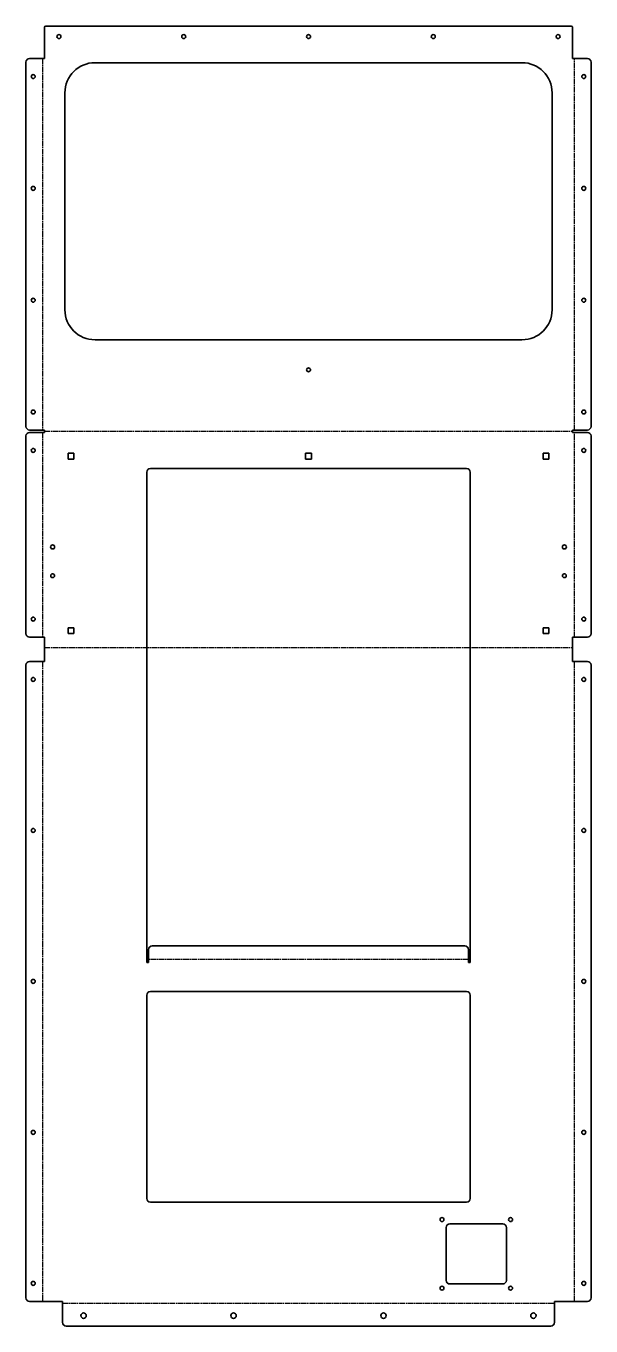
# Model space of a CAD drawing. Header units: inches. Extents: x 0 to 940, y 0 to 2161.
import ezdxf

# ---------------------------------------------------------------- set-up
doc = ezdxf.new("R2010")
doc.units = ezdxf.units.IN
doc.header["$MEASUREMENT"] = 0
doc.linetypes.add('Chain', pattern=[13.68, 9.12, -1.14, 2.28, -1.14])
doc.layers.add('Bend Centerline (ANSI)', color=7, linetype='Chain', lineweight=25)
doc.layers.add('Visible (ANSI)', color=7, linetype='Continuous', lineweight=35)

# ---------------------------------------------------------------- blocks, each defined once
blk = doc.blocks.new('GLD-V003-TATA001_Chapa Rigidizadora Trasera_GLD-V003-TATA001 (Desplegada)')
at = {"layer": 'Bend Centerline (ANSI)'}
for p, q in [((-442.4, 1026.6), (-442.4, 408.9)), ((442.4, 408.9), (442.4, 1026.6)), ((-442.4, 405), (-442.4, 64.5)), ((-439, 406.9), (439, 406.9)), ((442.4, 64.5), (442.4, 405)), ((-439, 47.4), (439, 47.4)), ((-442.4, 24.2), (-442.4, -1039.7)), ((442.4, -1039.7), (442.4, 24.2)), ((266, -471.2), (-266, -471.2)), ((-409, -1042.9), (409, -1042.9))]:
    blk.add_line(p, q, dxfattribs=at)
at = {"layer": 'Visible (ANSI)'}
for p, q in [((-439, 1078.6), (-439, 1026.6)), ((437, 1080.6), (-437, 1080.6)), ((439, 1026.6), (439, 1078.6)), ((-469.8, 414.9), (-469.8, 1020.6)), ((-439, 1026.6), (-463.8, 1026.6)), ((-355, 1019.6), (355, 1019.6)), ((463.8, 1026.6), (439, 1026.6)), ((469.8, 1020.6), (469.8, 414.9)), ((-405, 608.9), (-405, 969.6)), ((405, 969.6), (405, 608.9)), ((355, 558.9), (-355, 558.9)), ((-469.8, 70.5), (-469.8, 399)), ((-439, 408.9), (-463.8, 408.9)), ((-463.8, 405), (-439, 405)), ((-439, 408.9), (-439, 405)), ((463.8, 408.9), (439, 408.9)), ((439, 405), (439, 408.9)), ((439, 405), (463.8, 405)), ((469.8, 399), (469.8, 70.5)), ((-399.8, 360.7), (-399.8, 370.2)), ((-399.8, 370.2), (-390.2, 370.2)), ((-390.2, 370.2), (-390.2, 360.7)), ((-4.8, 360.7), (-4.8, 370.2)), ((-4.8, 370.2), (4.8, 370.2)), ((4.8, 370.2), (4.8, 360.7)), ((390.2, 360.7), (390.2, 370.2)), ((390.2, 370.2), (399.8, 370.2)), ((399.8, 370.2), (399.8, 360.7)), ((-390.2, 360.7), (-399.8, 360.7)), ((4.8, 360.7), (-4.8, 360.7)), ((399.8, 360.7), (390.2, 360.7)), ((-269, -476.1), (-269, 339)), ((-263, 345), (263, 345)), ((269, 339), (269, -476.1)), ((-399.8, 70.7), (-399.8, 80.2)), ((-399.8, 80.2), (-390.2, 80.2)), ((-390.2, 70.7), (-399.8, 70.7)), ((-390.2, 80.2), (-390.2, 70.7)), ((390.2, 70.7), (390.2, 80.2)), ((390.2, 80.2), (399.8, 80.2)), ((399.8, 70.7), (390.2, 70.7)), ((399.8, 80.2), (399.8, 70.7)), ((-463.8, 64.5), (-439, 64.5)), ((-439, 64.5), (-439, 24.2)), ((439, 64.5), (463.8, 64.5)), ((439, 24.2), (439, 64.5)), ((-439, 24.2), (-463.8, 24.2)), ((463.8, 24.2), (439, 24.2)), ((-469.8, -1033.7), (-469.8, 18.2)), ((469.8, 18.2), (469.8, -1033.7)), ((-260, -448.8), (260, -448.8)), ((-266, -476.1), (-266, -454.8)), ((266, -454.8), (266, -476.1)), ((-266, -476.1), (-269, -476.1)), ((269, -476.1), (266, -476.1)), ((-269, -868.7), (-269, -530.6)), ((-263, -524.6), (263, -524.6)), ((269, -530.6), (269, -868.7)), ((263, -874.7), (-263, -874.7)), ((229, -1004.7), (229, -916.7)), ((235, -910.7), (323, -910.7)), ((329, -916.7), (329, -1004.7)), ((323, -1010.7), (235, -1010.7)), ((-439, -1039.7), (-463.8, -1039.7)), ((-439, -1039.7), (-439, -1039.7)), ((-439, -1039.7), (-409, -1039.7)), ((-409, -1040.1), (-439, -1040.1)), ((-409, -1039.7), (-409, -1074.6)), ((409, -1039.7), (439, -1039.7)), ((409, -1074.6), (409, -1039.7)), ((439, -1040.1), (409, -1040.1)), ((463.8, -1039.7), (439, -1039.7)), ((439, -1039.7), (439, -1039.7)), ((403, -1080.6), (-403, -1080.6))]:
    blk.add_line(p, q, dxfattribs=at)
for centre, radius in [((-415, 1063), 3.3), ((-207.5, 1063), 3.3), ((0, 1063), 3.3), ((207.5, 1063), 3.3), ((415, 1063), 3.3), ((-457.8, 996.6), 3.3), ((457.8, 996.6), 3.3), ((-457.8, 810.7), 3.3), ((457.8, 810.7), 3.3), ((-457.8, 624.8), 3.3), ((457.8, 624.8), 3.3), ((0, 509), 3.3), ((-457.8, 438.9), 3.3), ((457.8, 438.9), 3.3), ((-457.8, 375), 3.3), ((457.8, 375), 3.3), ((-425.5, 214.5), 3.3), ((425.5, 214.5), 3.3), ((-425.5, 166.7), 3.2), ((425.5, 166.7), 3.2), ((-457.8, 94.5), 3.3), ((457.8, 94.5), 3.3), ((-457.8, -5.8), 3.3), ((457.8, -5.8), 3.3), ((-457.8, -256.8), 3.3), ((457.8, -256.8), 3.3), ((-457.8, -507.7), 3.3), ((457.8, -507.7), 3.3), ((-457.8, -758.7), 3.3), ((457.8, -758.7), 3.3), ((222, -903.7), 3.3), ((336, -903.7), 3.3), ((-457.8, -1009.7), 3.3), ((222, -1017.7), 3.3), ((336, -1017.7), 3.3), ((457.8, -1009.7), 3.3), ((-374, -1063.4), 4.5), ((-124.7, -1063.4), 4.5), ((124.7, -1063.4), 4.5), ((374, -1063.4), 4.5)]:
    blk.add_circle(centre, radius, dxfattribs=at)
at = {"layer": 'Visible (ANSI)', "extrusion": (0, 0, -1)}
for centre, radius, start, end in [((437, 1078.6), 2, 360, 90), ((-437, 1078.6), 2, 90, 180), ((463.8, 1020.6), 6, 0, 90), ((-463.8, 1020.6), 6, 90, 180), ((463.8, 414.9), 6, 270, 360), ((-463.8, 414.9), 6, 180, 270), ((463.8, 399), 6, 360, 90), ((-463.8, 399), 6, 90, 180), ((463.8, 70.5), 6, 270, 360), ((-463.8, 70.5), 6, 180, 270), ((463.8, 18.2), 6, 360, 90), ((-463.8, 18.2), 6, 90, 180), ((260, -454.8), 6, 0, 90), ((-260, -454.8), 6, 90, 180), ((463.8, -1033.7), 6, 270, 0), ((-463.8, -1033.7), 6, 180, 270), ((403, -1074.6), 6, 270, 0), ((-403, -1074.6), 6, 180, 270)]:
    blk.add_arc(centre, radius, start, end, dxfattribs=at)
at = {"layer": 'Visible (ANSI)'}
for centre, radius, start, end in [((-355, 969.6), 50, 90, 180), ((355, 969.6), 50, 0, 90), ((-355, 608.9), 50, 180, 270), ((355, 608.9), 50, 270, 0), ((-263, 339), 6, 90, 180), ((263, 339), 6, 0, 90), ((-263, -530.6), 6, 90, 180), ((263, -530.6), 6, 0, 90), ((-263, -868.7), 6, 180, 270), ((263, -868.7), 6, 270, 360), ((235, -916.7), 6, 90, 180), ((323, -916.7), 6, 360, 90), ((235, -1004.7), 6, 180, 270), ((323, -1004.7), 6, 270, 0)]:
    blk.add_arc(centre, radius, start, end, dxfattribs=at)
for points in [[(-439, -1040.1), (-439, -1039.8), (-439, -1039.8), (-439, -1039.7)], [(439, -1039.7), (439, -1039.8), (439, -1039.8), (439, -1040.1)]]:
    blk.add_open_spline(points, degree=3, dxfattribs=at)

msp = doc.modelspace()

# ---------------------------------------------------------------- block references
msp.add_blockref('GLD-V003-TATA001_Chapa Rigidizadora Trasera_GLD-V003-TATA001 (Desplegada)', (469.8, 1080.6))

doc.saveas('drawing.dxf')
